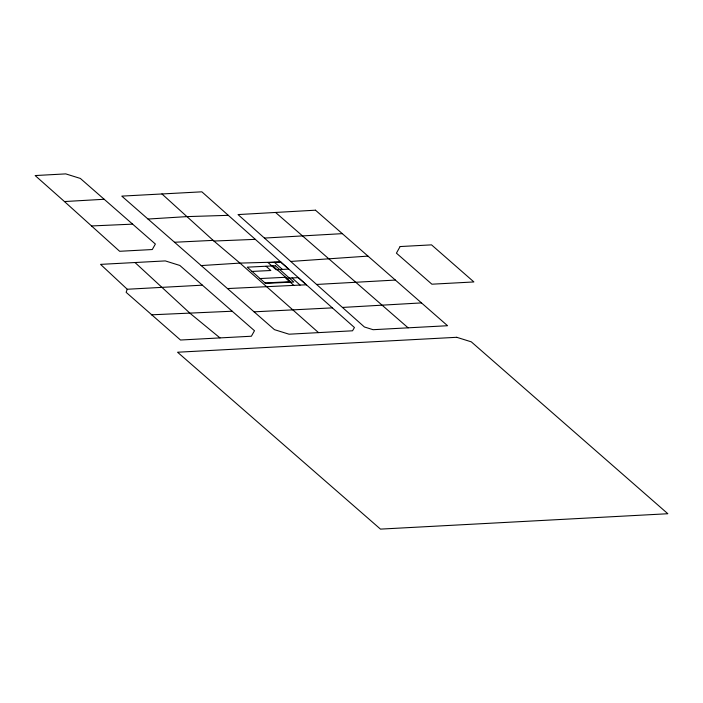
<?xml version="1.0" encoding="UTF-8"?>
<svg xmlns="http://www.w3.org/2000/svg" width="703" height="703" viewBox="0 0 703 703"><rect width="100%" height="100%" fill="white"/><g stroke="black" fill="none" stroke-linecap="round" stroke-linejoin="round"><path stroke-width="1.05" d="M127.243 289.249L126.118 292.325L180.504 340.024L251.384 336.227L254.486 330.726L179.854 265.462L165.293 260.91L100.547 264.372L127.243 289.249L202.394 285.163M290.734 261.446L367.968 256.112M201.172 265.576L239.969 263.098L280.743 261.973L354.435 327.519L352.537 330.797L289.038 334.206L274.451 329.654L121.786 196.119L201.866 191.822L280.743 261.973M147.999 219.046L186.945 216.612L228.29 215.338M421.475 302.905L342.458 307.439M64.456 201.55L119.642 251.287L152.279 249.539L155.372 244.038L80.353 178.439L65.766 173.887L35.15 175.557L64.456 201.55L104.185 199.274M264.451 238.071L342.299 233.651M316.596 284.451L395.376 280.066M232.192 311.227L151.356 314.821M254.073 311.833L332.334 307.87M174.52 242.254L213.167 240.373M252.026 271.428L270.848 270.506L266.033 266.244M260.057 278.546L285.646 277.29M265.013 282.931L290.603 281.701L272.852 265.91M227.473 288.564L306.385 284.785M91.548 225.953L132.621 224.143M161.936 193.94L213.905 241.041L255.312 239.354M219.995 337.906L190.214 313.459L135.011 262.527M213.905 241.041L239.969 263.098L318.538 332.633M275.558 212.455L408.127 327.835M306.341 284.75L298.309 277.632L285.761 278.247L293.792 285.365M274.372 262.298L282.404 269.416M292.035 277.94L300.067 285.058M400.121 246.551L396.413 253.15L431.897 284.197L473.901 281.947L431.528 244.864L400.121 246.551M315.489 210.197L238.027 214.573L364.4 326.974L373.091 329.698L447.565 325.726L315.489 210.197M456.739 337.299L177.551 352.229L380.481 529.113L667.85 513.735L471.3 341.843L456.739 337.299M280.646 261.991L268.098 262.606L276.13 269.724L288.678 269.1L280.646 261.991M275.462 265.778L247.21 267.166L265.541 283.397L293.792 282.017L275.462 265.778"/></g></svg>
